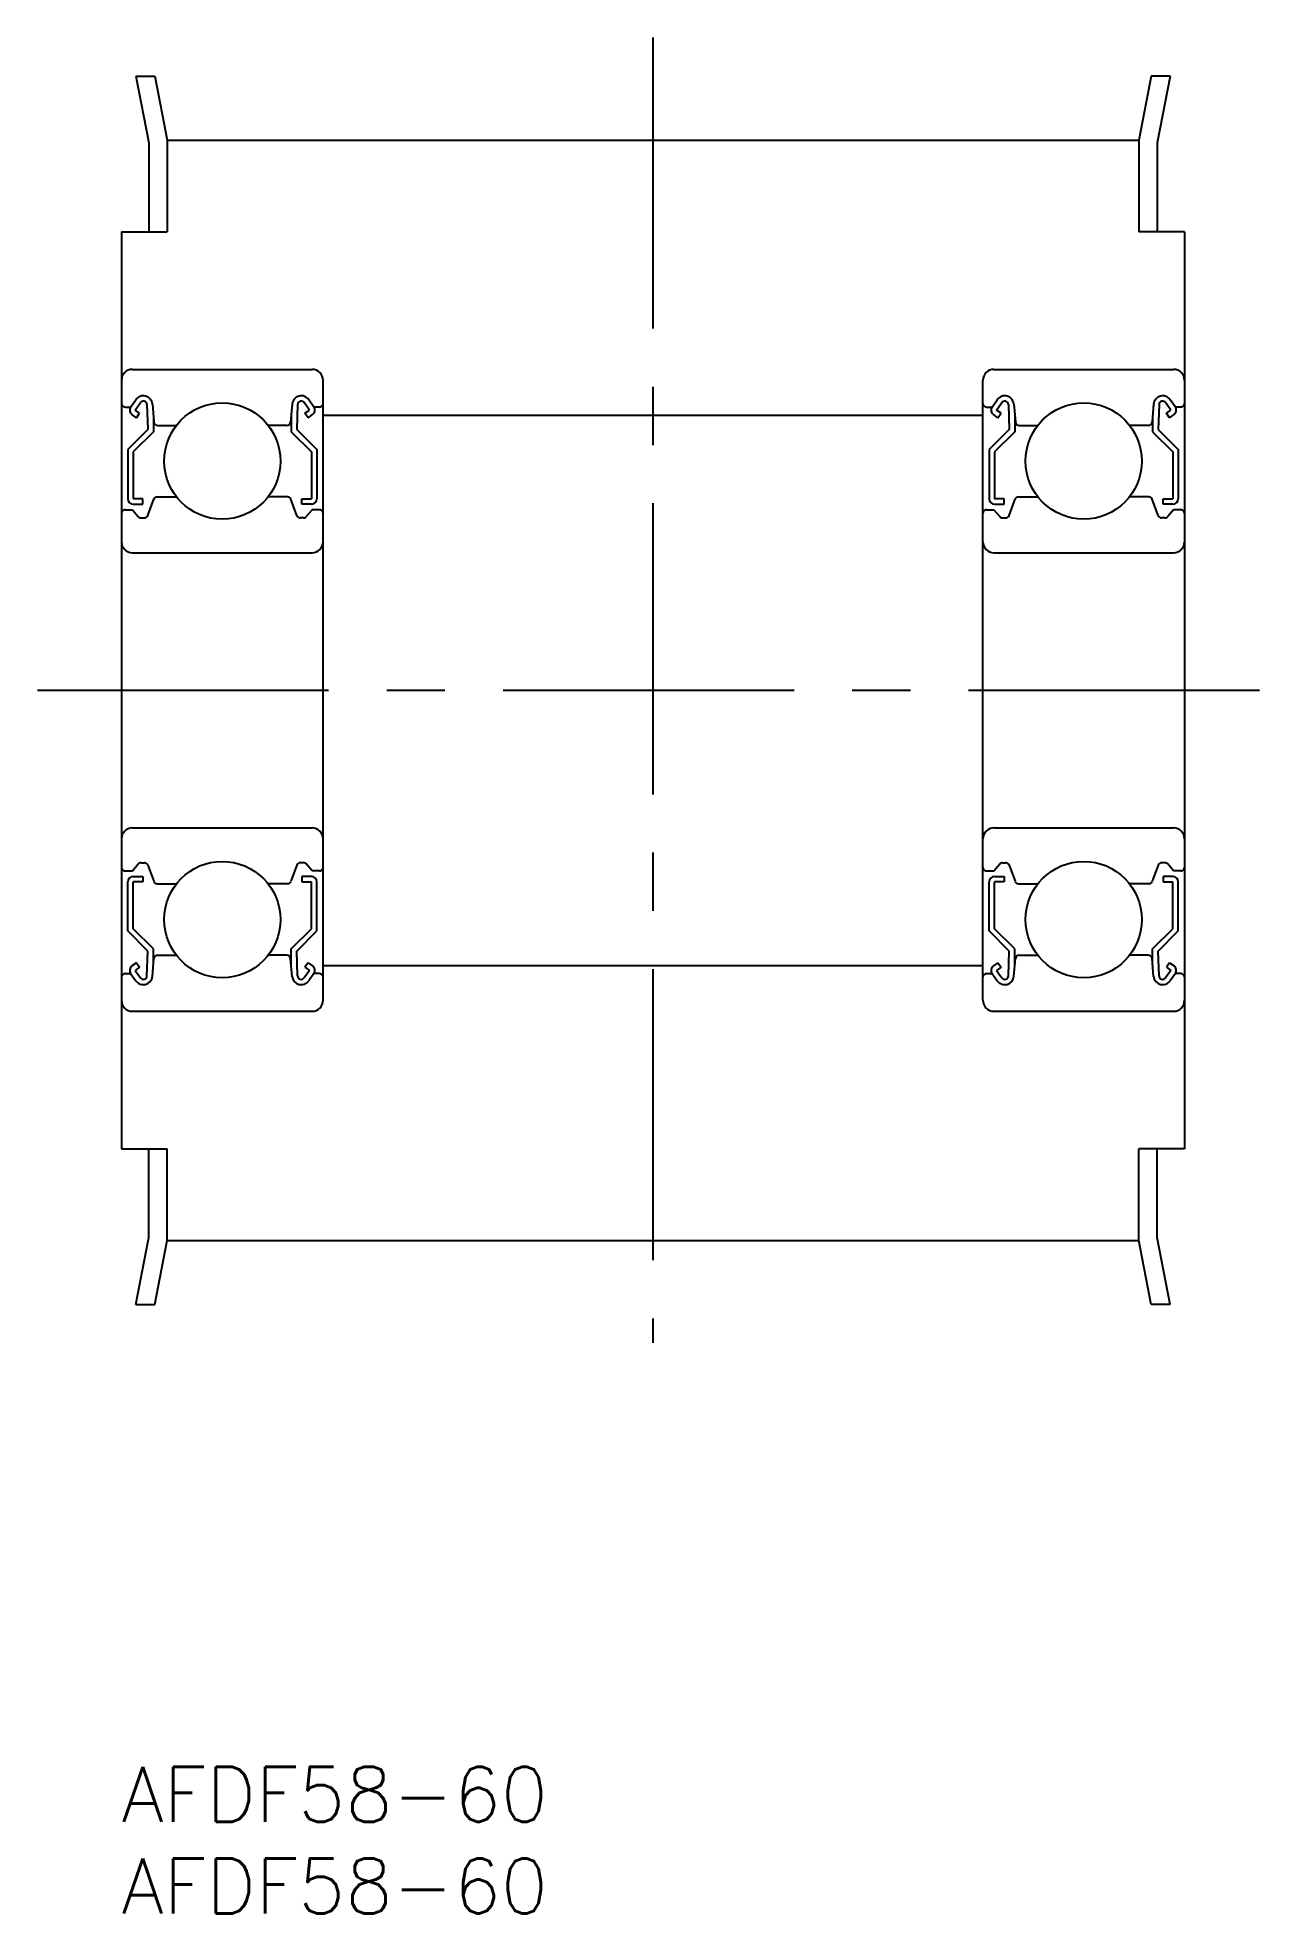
# Model space of a CAD drawing. Extents: x -5 to 63, y -8 to 94.
import ezdxf

# ---------------------------------------------------------------- set-up
doc = ezdxf.new("R2010")
doc.units = 0
doc.header["$LTSCALE"] = 0.5
doc.linetypes.add('CENTER', pattern=[50.8, 31.75, -6.35, 6.35, -6.35])
doc.layers.get('0').update_dxf_attribs({"linetype": 'CONTINUOUS'})
doc.layers.add('CENTER', color=1, linetype='CENTER')
doc.styles.get("Standard").update_dxf_attribs({"font": 'txt.shx', "height": 3, "bigfont": 'bigfont.shx'})

# ---------------------------------------------------------------- blocks, each defined once
blk = doc.blocks.new('*U10')
at = {"color": 7, "linetype": 'CONTINUOUS'}
blk.add_text('AFDF58-60', height=3, dxfattribs=at).set_placement((0, -3))
blk = doc.blocks.new('*U11')
at = {"color": 7, "linetype": 'CONTINUOUS'}
blk.add_text('AFDF58-60', height=3, dxfattribs=at).set_placement((0, -8))

msp = doc.modelspace()

# ---------------------------------------------------------------- linework, layer by layer
at = {"color": 7, "linetype": 'CONTINUOUS'}
for p, q in [((0.79, 92.2), (1.5, 88.55)), ((0.79, 92.2), (1.82, 92.2)), ((1.82, 92.2), (2.5, 88.7)), ((56.18, 92.2), (55.5, 88.7)), ((57.21, 92.2), (56.18, 92.2)), ((57.21, 92.2), (56.5, 88.55)), ((1.5, 88.55), (1.5, 83.7)), ((2.5, 88.7), (55.5, 88.7)), ((2.5, 88.7), (2.5, 83.7)), ((55.5, 88.7), (55.5, 83.7)), ((56.5, 88.55), (56.5, 83.7)), ((0, 83.7), (2.5, 83.7)), ((0, 83.7), (0, 33.7)), ((58, 83.7), (55.5, 83.7)), ((58, 83.7), (58, 33.7)), ((0.6, 76.2), (10.4, 76.2)), ((47.6, 76.2), (57.4, 76.2)), ((11, 41.8), (11, 75.6)), ((47, 41.8), (47, 75.6)), ((0.2, 74.15), (0.5, 74.15)), ((0.5, 74.15), (0.78, 74.55)), ((0.82, 73.56), (0.57, 73.74)), ((0.75, 73.98), (1.03, 74.39)), ((0.99, 73.81), (0.75, 73.98)), ((0.82, 73.56), (0.99, 73.81)), ((1.39, 74.28), (1.44, 72.93)), ((1.69, 74.31), (1.77, 73.34)), ((1.74, 73.68), (1.74, 72.8)), ((9.31, 74.31), (9.23, 73.34)), ((9.26, 73.68), (9.26, 72.8)), ((9.61, 74.28), (9.56, 72.93)), ((10.25, 73.98), (9.97, 74.39)), ((10.01, 73.81), (10.25, 73.98)), ((10.18, 73.56), (10.01, 73.81)), ((10.18, 73.56), (10.43, 73.74)), ((10.5, 74.15), (10.22, 74.55)), ((10.8, 74.15), (10.5, 74.15)), ((11, 73.7), (47, 73.7)), ((47.2, 74.15), (47.5, 74.15)), ((47.5, 74.15), (47.78, 74.55)), ((47.82, 73.56), (47.57, 73.74)), ((47.75, 73.98), (48.03, 74.39)), ((47.99, 73.81), (47.75, 73.98)), ((47.82, 73.56), (47.99, 73.81)), ((48.39, 74.28), (48.44, 72.93)), ((48.69, 74.31), (48.77, 73.34)), ((48.74, 73.68), (48.74, 72.8)), ((56.31, 74.31), (56.23, 73.34)), ((56.26, 73.68), (56.26, 72.8)), ((56.61, 74.28), (56.56, 72.93)), ((57.25, 73.98), (56.97, 74.39)), ((57.01, 73.81), (57.25, 73.98)), ((57.18, 73.56), (57.01, 73.81)), ((57.18, 73.56), (57.43, 73.74)), ((57.5, 74.15), (57.22, 74.55)), ((57.8, 74.15), (57.5, 74.15)), ((1.44, 72.93), (0.34, 71.83)), ((1.74, 72.8), (0.64, 71.7)), ((1.97, 73.15), (2.99, 73.15)), ((9.03, 73.15), (8.01, 73.15)), ((9.26, 72.8), (10.36, 71.7)), ((9.56, 72.93), (10.66, 71.83)), ((48.44, 72.93), (47.34, 71.83)), ((48.74, 72.8), (47.64, 71.7)), ((48.97, 73.15), (49.99, 73.15)), ((56.03, 73.15), (55.01, 73.15)), ((56.26, 72.8), (57.36, 71.7)), ((56.56, 72.93), (57.66, 71.83)), ((0.34, 71.83), (0.34, 69.15)), ((0.64, 71.7), (0.64, 69.15)), ((10.36, 71.7), (10.36, 69.15)), ((10.66, 71.83), (10.66, 69.15)), ((47.34, 71.83), (47.34, 69.15)), ((47.64, 71.7), (47.64, 69.15)), ((57.36, 71.7), (57.36, 69.15)), ((57.66, 71.83), (57.66, 69.15)), ((0.2, 68.55), (0.6, 68.55)), ((0.6, 68.55), (0.92, 68.18)), ((1.16, 69.15), (0.64, 69.15)), ((0.64, 68.85), (1.16, 68.85)), ((1.16, 68.85), (1.16, 69.15)), ((1.43, 68.24), (1.76, 69.12)), ((1.95, 69.25), (2.99, 69.25)), ((9.05, 69.25), (8.01, 69.25)), ((9.57, 68.24), (9.24, 69.12)), ((9.84, 69.15), (10.36, 69.15)), ((9.84, 68.85), (9.84, 69.15)), ((10.36, 68.85), (9.84, 68.85)), ((10.4, 68.55), (10.08, 68.18)), ((10.8, 68.55), (10.4, 68.55)), ((47.2, 68.55), (47.6, 68.55)), ((47.6, 68.55), (47.92, 68.18)), ((48.16, 69.15), (47.64, 69.15)), ((47.64, 68.85), (48.16, 68.85)), ((48.16, 68.85), (48.16, 69.15)), ((48.43, 68.24), (48.76, 69.12)), ((48.95, 69.25), (49.99, 69.25)), ((56.05, 69.25), (55.01, 69.25)), ((56.57, 68.24), (56.24, 69.12)), ((56.84, 69.15), (57.36, 69.15)), ((56.84, 68.85), (56.84, 69.15)), ((57.36, 68.85), (56.84, 68.85)), ((57.4, 68.55), (57.08, 68.18)), ((57.8, 68.55), (57.4, 68.55)), ((1.07, 68.1), (1.25, 68.1)), ((9.93, 68.1), (9.75, 68.1)), ((48.07, 68.1), (48.25, 68.1)), ((56.93, 68.1), (56.75, 68.1)), ((0.6, 66.2), (10.4, 66.2)), ((47.6, 66.2), (57.4, 66.2)), ((0.6, 51.2), (10.4, 51.2)), ((47.6, 51.2), (57.4, 51.2)), ((0, 50.45), (0, 50.45)), ((47, 50.45), (47, 50.45)), ((0.6, 48.85), (0.92, 49.23)), ((1.07, 49.3), (1.25, 49.3)), ((1.43, 49.17), (1.76, 48.29)), ((9.57, 49.17), (9.24, 48.29)), ((9.93, 49.3), (9.75, 49.3)), ((10.4, 48.85), (10.08, 49.23)), ((47.6, 48.85), (47.92, 49.23)), ((48.07, 49.3), (48.25, 49.3)), ((48.43, 49.17), (48.76, 48.29)), ((56.57, 49.17), (56.24, 48.29)), ((56.93, 49.3), (56.75, 49.3)), ((57.4, 48.85), (57.08, 49.23)), ((0.2, 48.85), (0.6, 48.85)), ((0.34, 45.58), (0.34, 48.25)), ((0.64, 48.55), (1.16, 48.55)), ((0.64, 45.7), (0.64, 48.25)), ((1.16, 48.25), (0.64, 48.25)), ((1.16, 48.55), (1.16, 48.25)), ((1.95, 48.15), (2.99, 48.15)), ((9.05, 48.15), (8.01, 48.15)), ((9.84, 48.55), (9.84, 48.25)), ((10.36, 48.55), (9.84, 48.55)), ((9.84, 48.25), (10.36, 48.25)), ((10.36, 45.7), (10.36, 48.25)), ((10.8, 48.85), (10.4, 48.85)), ((10.66, 45.58), (10.66, 48.25)), ((47.2, 48.85), (47.6, 48.85)), ((47.34, 45.58), (47.34, 48.25)), ((47.64, 48.55), (48.16, 48.55)), ((47.64, 45.7), (47.64, 48.25)), ((48.16, 48.25), (47.64, 48.25)), ((48.16, 48.55), (48.16, 48.25)), ((48.95, 48.15), (49.99, 48.15)), ((56.05, 48.15), (55.01, 48.15)), ((56.84, 48.55), (56.84, 48.25)), ((57.36, 48.55), (56.84, 48.55)), ((56.84, 48.25), (57.36, 48.25)), ((57.36, 45.7), (57.36, 48.25)), ((57.8, 48.85), (57.4, 48.85)), ((57.66, 45.58), (57.66, 48.25)), ((1.44, 44.48), (0.34, 45.58)), ((1.74, 44.6), (0.64, 45.7)), ((9.26, 44.6), (10.36, 45.7)), ((9.56, 44.48), (10.66, 45.58)), ((48.44, 44.48), (47.34, 45.58)), ((48.74, 44.6), (47.64, 45.7)), ((56.26, 44.6), (57.36, 45.7)), ((56.56, 44.48), (57.66, 45.58)), ((1.39, 43.13), (1.44, 44.48)), ((1.69, 43.1), (1.77, 44.07)), ((1.74, 43.73), (1.74, 44.6)), ((1.97, 44.25), (2.99, 44.25)), ((9.03, 44.25), (8.01, 44.25)), ((9.31, 43.1), (9.23, 44.07)), ((9.26, 43.73), (9.26, 44.6)), ((9.61, 43.13), (9.56, 44.48)), ((48.39, 43.13), (48.44, 44.48)), ((48.69, 43.1), (48.77, 44.07)), ((48.74, 43.73), (48.74, 44.6)), ((48.97, 44.25), (49.99, 44.25)), ((56.03, 44.25), (55.01, 44.25)), ((56.31, 43.1), (56.23, 44.07)), ((56.26, 43.73), (56.26, 44.6)), ((56.61, 43.13), (56.56, 44.48)), ((0.2, 43.25), (0.5, 43.25)), ((0.5, 43.26), (0.78, 42.86)), ((0.82, 43.84), (0.57, 43.67)), ((0.99, 43.6), (0.75, 43.43)), ((0.75, 43.43), (1.03, 43.02)), ((0.82, 43.84), (0.99, 43.6)), ((10.25, 43.43), (9.97, 43.02)), ((10.18, 43.84), (10.01, 43.6)), ((10.01, 43.6), (10.25, 43.43)), ((10.18, 43.84), (10.43, 43.67)), ((10.5, 43.26), (10.22, 42.86)), ((10.8, 43.25), (10.5, 43.25)), ((11, 43.7), (47, 43.7)), ((47.2, 43.25), (47.5, 43.25)), ((47.5, 43.26), (47.78, 42.86)), ((47.82, 43.84), (47.57, 43.67)), ((47.99, 43.6), (47.75, 43.43)), ((47.75, 43.43), (48.03, 43.02)), ((47.82, 43.84), (47.99, 43.6)), ((57.25, 43.43), (56.97, 43.02)), ((57.18, 43.84), (57.01, 43.6)), ((57.01, 43.6), (57.25, 43.43)), ((57.18, 43.84), (57.43, 43.67)), ((57.5, 43.26), (57.22, 42.86)), ((57.8, 43.25), (57.5, 43.25)), ((0.6, 41.2), (10.4, 41.2)), ((47.6, 41.2), (57.4, 41.2)), ((0, 33.7), (2.5, 33.7)), ((1.5, 28.86), (1.5, 33.7)), ((2.5, 28.7), (2.5, 33.7)), ((55.5, 28.7), (55.5, 33.7)), ((58, 33.7), (55.5, 33.7)), ((56.5, 28.86), (56.5, 33.7)), ((0.79, 25.2), (1.5, 28.86)), ((1.82, 25.2), (2.5, 28.7)), ((2.5, 28.7), (55.5, 28.7)), ((56.18, 25.2), (55.5, 28.7)), ((57.21, 25.2), (56.5, 28.86)), ((0.79, 25.2), (1.82, 25.2)), ((57.21, 25.2), (56.18, 25.2))]:
    msp.add_line(p, q, dxfattribs=at)
for centre in [(5.5, 71.2), (52.5, 71.2), (5.5, 46.2), (52.5, 46.2)]:
    msp.add_circle(centre, 3.17, dxfattribs=at)
for centre, radius, start, end in [((0.6, 75.6), 0.6, 90, 180), ((10.4, 75.6), 0.6, 0, 90), ((47.6, 75.6), 0.6, 90, 180), ((57.4, 75.6), 0.6, 0, 90), ((1.19, 74.26), 0.5, 5.065, 144.9356), ((9.81, 74.26), 0.5, 35.0644, 174.935), ((48.19, 74.26), 0.5, 5.065, 144.9356), ((56.81, 74.26), 0.5, 35.0644, 174.935), ((0.2, 74.35), 0.2, 180, 270), ((0.75, 73.98), 0.3, 144.9356, 235.0377), ((1.19, 74.27), 0.2, 2.1312, 144.9367), ((9.81, 74.27), 0.2, 35.0633, 177.8688), ((10.25, 73.98), 0.3, 304.9623, 35.0644), ((10.8, 74.35), 0.2, 270, 0), ((47.2, 74.35), 0.2, 180, 270), ((47.75, 73.98), 0.3, 144.9356, 235.0377), ((48.19, 74.27), 0.2, 2.1312, 144.9367), ((56.81, 74.27), 0.2, 35.0633, 177.8688), ((57.25, 73.98), 0.3, 304.9623, 35.0644), ((57.8, 74.35), 0.2, 270, 0), ((1.97, 73.35), 0.2, 185.065, 270), ((9.03, 73.35), 0.2, 270, 354.935), ((48.97, 73.35), 0.2, 185.065, 270), ((56.03, 73.35), 0.2, 270, 354.935), ((0.2, 68.35), 0.2, 90, 180), ((0.64, 69.15), 0.3, 180, 270), ((1.95, 69.05), 0.2, 90, 159.9703), ((9.05, 69.05), 0.2, 20.0297, 90), ((10.36, 69.15), 0.3, 270, 0), ((10.8, 68.35), 0.2, 0, 90), ((47.2, 68.35), 0.2, 90, 180), ((47.64, 69.15), 0.3, 180, 270), ((48.95, 69.05), 0.2, 90, 159.9703), ((56.05, 69.05), 0.2, 20.0297, 90), ((57.36, 69.15), 0.3, 270, 0), ((57.8, 68.35), 0.2, 0, 90), ((1.07, 68.3), 0.2, 219.997, 270), ((1.25, 68.3), 0.2, 270, 339.9703), ((9.75, 68.3), 0.2, 200.0297, 270), ((9.93, 68.3), 0.2, 270, 320.003), ((48.07, 68.3), 0.2, 219.997, 270), ((48.25, 68.3), 0.2, 270, 339.9703), ((56.75, 68.3), 0.2, 200.0297, 270), ((56.93, 68.3), 0.2, 270, 320.003), ((0.6, 66.8), 0.6, 180, 270), ((10.4, 66.8), 0.6, 270, 0), ((47.6, 66.8), 0.6, 180, 270), ((57.4, 66.8), 0.6, 270, 0), ((0.6, 50.6), 0.6, 90, 180), ((10.4, 50.6), 0.6, 0, 90), ((47.6, 50.6), 0.6, 90, 180), ((57.4, 50.6), 0.6, 0, 90), ((1.07, 49.1), 0.2, 90, 140.003), ((1.25, 49.1), 0.2, 20.0297, 90), ((9.75, 49.1), 0.2, 90, 159.9703), ((9.93, 49.1), 0.2, 39.997, 90), ((48.07, 49.1), 0.2, 90, 140.003), ((48.25, 49.1), 0.2, 20.0297, 90), ((56.75, 49.1), 0.2, 90, 159.9703), ((56.93, 49.1), 0.2, 39.997, 90), ((0.2, 49.05), 0.2, 180, 270), ((0.64, 48.25), 0.3, 90, 180), ((1.95, 48.35), 0.2, 200.0297, 270), ((9.05, 48.35), 0.2, 270, 339.9703), ((10.36, 48.25), 0.3, 0, 90), ((10.8, 49.05), 0.2, 270, 0), ((47.2, 49.05), 0.2, 180, 270), ((47.64, 48.25), 0.3, 90, 180), ((48.95, 48.35), 0.2, 200.0297, 270), ((56.05, 48.35), 0.2, 270, 339.9703), ((57.36, 48.25), 0.3, 0, 90), ((57.8, 49.05), 0.2, 270, 0), ((1.97, 44.05), 0.2, 90, 174.935), ((9.03, 44.05), 0.2, 5.065, 90), ((48.97, 44.05), 0.2, 90, 174.935), ((56.03, 44.05), 0.2, 5.065, 90), ((0.2, 43.05), 0.2, 90, 180), ((0.75, 43.43), 0.3, 124.9623, 215.0644), ((1.19, 43.15), 0.5, 215.0644, 354.935), ((1.19, 43.14), 0.2, 215.0633, 357.8688), ((9.81, 43.15), 0.5, 185.065, 324.9356), ((9.81, 43.14), 0.2, 182.1312, 324.9367), ((10.25, 43.43), 0.3, 324.9356, 55.0377), ((10.8, 43.05), 0.2, 0, 90), ((47.2, 43.05), 0.2, 90, 180), ((47.75, 43.43), 0.3, 124.9623, 215.0644), ((48.19, 43.15), 0.5, 215.0644, 354.935), ((48.19, 43.14), 0.2, 215.0633, 357.8688), ((56.81, 43.15), 0.5, 185.065, 324.9356), ((56.81, 43.14), 0.2, 182.1312, 324.9367), ((57.25, 43.43), 0.3, 324.9356, 55.0377), ((57.8, 43.05), 0.2, 0, 90), ((0.6, 41.8), 0.6, 180, 270), ((10.4, 41.8), 0.6, 270, 0), ((47.6, 41.8), 0.6, 180, 270), ((57.4, 41.8), 0.6, 270, 0)]:
    msp.add_arc(centre, radius, start, end, dxfattribs=at)
at = {"layer": 'CENTER', "color": 1, "linetype": 'CENTER'}
for p, q in [((29, 94.3), (29, 23.11)), ((-4.58, 58.7), (62.58, 58.7))]:
    msp.add_line(p, q, dxfattribs=at)

# ---------------------------------------------------------------- block references
at = {"color": 7, "linetype": 'CONTINUOUS'}
for name in ['*U10', '*U11']:
    msp.add_blockref(name, (0, 0), dxfattribs=at)

doc.saveas('drawing.dxf')
